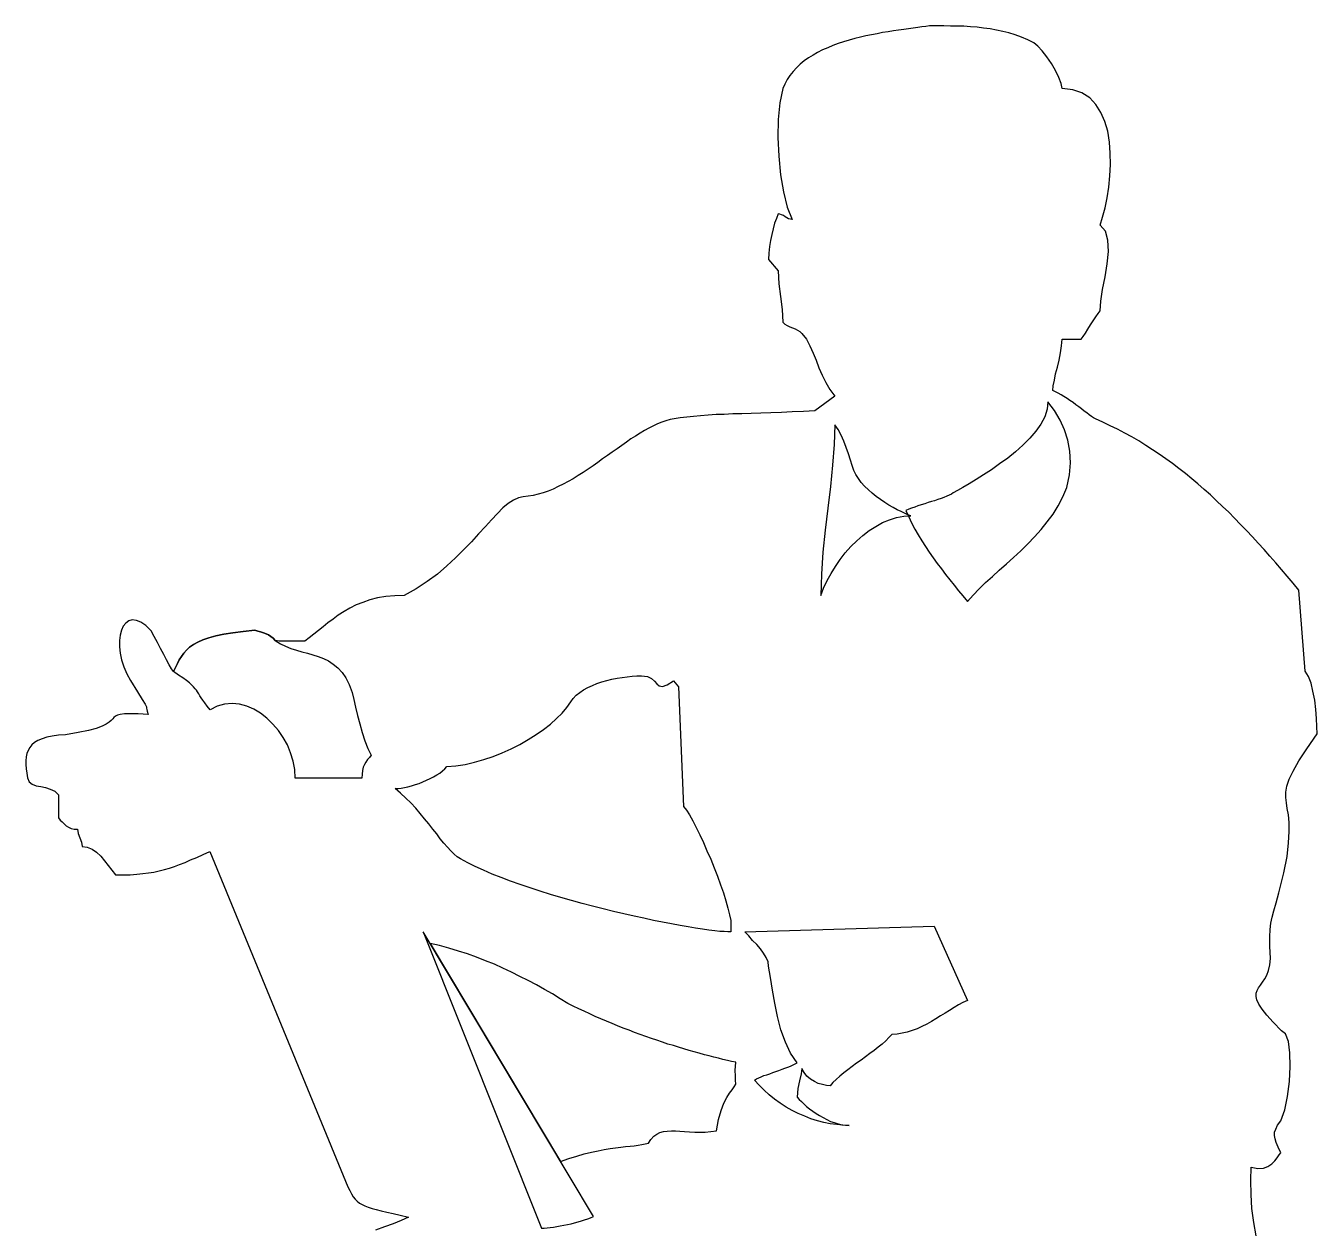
# Model space of a CAD drawing. Extents: x 10857 to 11733, y 5632 to 6906.
# Drawn here: x 10857 to 11670, y 6149 to 6906 of the extents above; entities that cross this region are included whole.
import ezdxf

# ---------------------------------------------------------------- set-up
doc = ezdxf.new("R2010")
doc.units = 0
doc.header["$LTSCALE"] = 1270
doc.header["$MEASUREMENT"] = 0
doc.layers.get('0').update_dxf_attribs({"linetype": 'CONTINUOUS'})

msp = doc.modelspace()

# ---------------------------------------------------------------- linework, layer by layer
at = {"linetype": 'CONTINUOUS'}
for p, q in [((11389.22, 6900.57), (11385.63, 6899.88)), ((11392.67, 6901.26), (11389.22, 6900.57)), ((11396.13, 6901.96), (11392.67, 6901.26)), ((11399.58, 6902.51), (11396.13, 6901.96)), ((11402.9, 6903.06), (11399.58, 6902.51)), ((11406.22, 6903.47), (11402.9, 6903.06)), ((11409.39, 6904.03), (11406.22, 6903.47)), ((11412.44, 6904.44), (11409.39, 6904.03)), ((11415.34, 6904.86), (11412.44, 6904.44)), ((11418.24, 6905.13), (11415.34, 6904.86)), ((11420.87, 6905.55), (11418.24, 6905.13)), ((11423.35, 6905.82), (11420.87, 6905.55)), ((11425.7, 6906.24), (11423.35, 6905.82)), ((11430.13, 6906.24), (11425.7, 6906.24)), ((11434.55, 6906.24), (11430.13, 6906.24)), ((11438.83, 6906.1), (11434.55, 6906.24)), ((11443.12, 6906.1), (11438.83, 6906.1)), ((11447.26, 6905.96), (11443.12, 6906.1)), ((11451.41, 6905.69), (11447.26, 6905.96)), ((11455.55, 6905.41), (11451.41, 6905.69)), ((11459.56, 6904.86), (11455.55, 6905.41)), ((11463.71, 6904.3), (11459.56, 6904.86)), ((11467.72, 6903.61), (11463.71, 6904.3)), ((11471.72, 6902.78), (11467.72, 6903.61)), ((11475.59, 6901.81), (11471.72, 6902.78)), ((11479.6, 6900.57), (11475.59, 6901.81)), ((11483.47, 6899.05), (11479.6, 6900.57)), ((11361.58, 6892.42), (11358.26, 6891.04)), ((11364.76, 6893.8), (11361.58, 6892.42)), ((11368.21, 6895.04), (11364.76, 6893.8)), ((11371.53, 6896.15), (11368.21, 6895.04)), ((11375.12, 6897.26), (11371.53, 6896.15)), ((11378.58, 6898.22), (11375.12, 6897.26)), ((11382.17, 6899.05), (11378.58, 6898.22)), ((11385.63, 6899.88), (11382.17, 6899.05)), ((11487.48, 6897.53), (11483.47, 6899.05)), ((11491.35, 6895.6), (11487.48, 6897.53)), ((11493.83, 6893.53), (11491.35, 6895.6)), ((11496.6, 6890.48), (11493.83, 6893.53)), ((11346.79, 6884.13), (11344.17, 6882.05)), ((11349.42, 6886.06), (11346.79, 6884.13)), ((11352.32, 6887.86), (11349.42, 6886.06)), ((11355.22, 6889.52), (11352.32, 6887.86)), ((11358.26, 6891.04), (11355.22, 6889.52)), ((11499.5, 6886.75), (11496.6, 6890.48)), ((11502.4, 6882.47), (11499.5, 6886.75)), ((11339.75, 6877.49), (11337.81, 6875.01)), ((11341.82, 6879.84), (11339.75, 6877.49)), ((11344.17, 6882.05), (11341.82, 6879.84)), ((11505.03, 6878.05), (11502.4, 6882.47)), ((11507.1, 6873.76), (11505.03, 6878.05)), ((11334.49, 6869.62), (11333.25, 6866.71)), ((11336.02, 6872.38), (11334.49, 6869.62)), ((11337.81, 6875.01), (11336.02, 6872.38)), ((11508.48, 6869.89), (11507.1, 6873.76)), ((11509.03, 6866.71), (11508.48, 6869.89)), ((11333.25, 6866.71), (11331.45, 6857.73)), ((11515.81, 6866.02), (11509.03, 6866.71)), ((11521.47, 6864.09), (11515.81, 6866.02)), ((11526.45, 6860.91), (11521.47, 6864.09)), ((11530.32, 6856.76), (11526.45, 6860.91)), ((11331.45, 6857.73), (11330.48, 6847.37)), ((11533.5, 6851.79), (11530.32, 6856.76)), ((11535.98, 6846.12), (11533.5, 6851.79)), ((11330.48, 6847.37), (11330.21, 6835.9)), ((11537.78, 6839.9), (11535.98, 6846.12)), ((11330.21, 6835.9), (11330.76, 6824.15)), ((11538.89, 6833.13), (11537.78, 6839.9)), ((11539.44, 6826.22), (11538.89, 6833.13)), ((11330.76, 6824.15), (11331.87, 6812.54)), ((11539.16, 6811.85), (11539.58, 6819.04)), ((11539.58, 6819.04), (11539.44, 6826.22)), ((11331.87, 6812.54), (11333.67, 6801.76)), ((11538.47, 6804.8), (11539.16, 6811.85)), ((11537.36, 6798.03), (11538.47, 6804.8)), ((11333.67, 6801.76), (11336.15, 6792.09)), ((11536.12, 6791.67), (11537.36, 6798.03)), ((11330.35, 6787.94), (11329.24, 6785.04)), ((11331.45, 6787.8), (11330.35, 6787.94)), ((11332.56, 6787.39), (11331.45, 6787.8)), ((11333.67, 6786.84), (11332.56, 6787.39)), ((11334.77, 6786.15), (11333.67, 6786.84)), ((11336.15, 6792.09), (11339.19, 6784.35)), ((11534.6, 6785.87), (11536.12, 6791.67)), ((11327.17, 6778.54), (11326.34, 6774.95)), ((11328.13, 6782), (11327.17, 6778.54)), ((11329.24, 6785.04), (11328.13, 6782)), ((11335.87, 6785.46), (11334.77, 6786.15)), ((11336.98, 6784.9), (11335.87, 6785.46)), ((11338.09, 6784.49), (11336.98, 6784.9)), ((11339.19, 6784.35), (11338.09, 6784.49)), ((11532.94, 6780.76), (11534.6, 6785.87)), ((11536.4, 6777.03), (11532.94, 6780.76)), ((11325.51, 6771.22), (11324.96, 6767.35)), ((11326.34, 6774.95), (11325.51, 6771.22)), ((11537.92, 6771.36), (11536.4, 6777.03)), ((11538.2, 6764.31), (11537.92, 6771.36)), ((11324.55, 6763.21), (11324.4, 6759.2)), ((11324.96, 6767.35), (11324.55, 6763.21)), ((11537.36, 6756.57), (11538.2, 6764.31)), ((11324.4, 6759.2), (11330.35, 6752.01)), ((11536.12, 6748.28), (11537.36, 6756.57)), ((11330.35, 6752.01), (11330.76, 6744)), ((11534.6, 6740.4), (11536.12, 6748.28)), ((11330.76, 6744), (11331.87, 6735.98)), ((11533.5, 6732.94), (11534.6, 6740.4)), ((11331.87, 6735.98), (11332.83, 6727.83)), ((11532.94, 6726.86), (11533.5, 6732.94)), ((11332.83, 6727.83), (11333.25, 6719.81)), ((11528.66, 6720.64), (11530.32, 6723.13)), ((11530.32, 6723.13), (11531.7, 6725.2)), ((11531.7, 6725.2), (11532.94, 6726.86)), ((11333.25, 6719.81), (11334.49, 6718.57)), ((11334.49, 6718.57), (11336.02, 6717.74)), ((11336.02, 6717.74), (11337.67, 6716.91)), ((11337.67, 6716.91), (11339.33, 6716.22)), ((11339.33, 6716.22), (11340.99, 6715.53)), ((11340.99, 6715.53), (11342.64, 6714.7)), ((11342.64, 6714.7), (11344.03, 6713.87)), ((11344.03, 6713.87), (11345.27, 6712.63)), ((11523.82, 6712.9), (11525.34, 6715.39)), ((11525.34, 6715.39), (11527, 6718.02)), ((11527, 6718.02), (11528.66, 6720.64)), ((11345.27, 6712.63), (11348.31, 6709.03)), ((11348.31, 6709.03), (11350.38, 6704.89)), ((11508.76, 6704.89), (11509.03, 6709.03)), ((11509.03, 6709.03), (11521.06, 6709.03)), ((11521.06, 6709.03), (11522.3, 6710.69)), ((11522.3, 6710.69), (11523.82, 6712.9)), ((11350.38, 6704.89), (11352.32, 6700.32)), ((11352.32, 6700.32), (11354.26, 6695.77)), ((11507.24, 6695.9), (11508.07, 6700.47)), ((11508.07, 6700.47), (11508.76, 6704.89)), ((11354.26, 6695.77), (11356.05, 6691.07)), ((11356.05, 6691.07), (11358.12, 6686.37)), ((11505.03, 6687.2), (11506.13, 6691.48)), ((11506.13, 6691.48), (11507.24, 6695.9)), ((11358.12, 6686.37), (11360.34, 6681.81)), ((11360.34, 6681.81), (11362.96, 6677.38)), ((11503.51, 6679.73), (11504.2, 6683.33)), ((11504.2, 6683.33), (11505.03, 6687.2)), ((11366, 6673.24), (11353.42, 6663.98)), ((11362.96, 6677.38), (11366, 6673.24)), ((11503.23, 6676.69), (11503.51, 6679.73)), ((11504.89, 6676), (11503.23, 6676.69)), ((11506.69, 6675.03), (11504.89, 6676)), ((11508.48, 6674.07), (11506.69, 6675.03)), ((11510.28, 6672.96), (11508.48, 6674.07)), ((11512.22, 6671.72), (11510.28, 6672.96)), ((11499.64, 6664.95), (11498.12, 6660.25)), ((11500.19, 6669.64), (11499.64, 6664.95)), ((11504.34, 6664.12), (11500.19, 6669.64)), ((11514.01, 6670.48), (11512.22, 6671.72)), ((11515.95, 6669.23), (11514.01, 6670.48)), ((11517.74, 6667.85), (11515.95, 6669.23)), ((11519.54, 6666.47), (11517.74, 6667.85)), ((11521.34, 6665.22), (11519.54, 6666.47)), ((11523, 6663.84), (11521.34, 6665.22)), ((11257.11, 6656.79), (11254.48, 6655.83)), ((11259.73, 6657.76), (11257.11, 6656.79)), ((11262.36, 6658.45), (11259.73, 6657.76)), ((11264.85, 6658.87), (11262.36, 6658.45)), ((11268.72, 6659.56), (11264.85, 6658.87)), ((11272.86, 6660.11), (11268.72, 6659.56)), ((11277.15, 6660.52), (11272.86, 6660.11)), ((11281.57, 6660.94), (11277.15, 6660.52)), ((11286.41, 6661.36), (11281.57, 6660.94)), ((11291.38, 6661.63), (11286.41, 6661.36)), ((11296.49, 6661.77), (11291.38, 6661.63)), ((11301.88, 6662.05), (11296.49, 6661.77)), ((11307.54, 6662.18), (11301.88, 6662.05)), ((11313.49, 6662.32), (11307.54, 6662.18)), ((11319.57, 6662.6), (11313.49, 6662.32)), ((11325.79, 6662.74), (11319.57, 6662.6)), ((11332.42, 6663.02), (11325.79, 6662.74)), ((11339.19, 6663.29), (11332.42, 6663.02)), ((11346.24, 6663.56), (11339.19, 6663.29)), ((11353.42, 6663.98), (11346.24, 6663.56)), ((11498.12, 6660.25), (11495.77, 6655.69)), ((11507.93, 6658.17), (11504.34, 6664.12)), ((11510.69, 6651.96), (11507.93, 6658.17)), ((11524.65, 6662.74), (11523, 6663.84)), ((11526.17, 6661.49), (11524.65, 6662.74)), ((11527.55, 6660.52), (11526.17, 6661.49)), ((11528.8, 6659.56), (11527.55, 6660.52)), ((11530.04, 6658.87), (11528.8, 6659.56)), ((11534.74, 6656.79), (11530.04, 6658.87)), ((11539.44, 6654.59), (11534.74, 6656.79)), ((11243.56, 6649.89), (11240.66, 6648.09)), ((11246.33, 6651.55), (11243.56, 6649.89)), ((11249.09, 6653.06), (11246.33, 6651.55)), ((11251.86, 6654.59), (11249.09, 6653.06)), ((11254.48, 6655.83), (11251.86, 6654.59)), ((11366, 6655.28), (11365.59, 6642.84)), ((11368.21, 6652.24), (11366, 6655.28)), ((11370.01, 6648.78), (11368.21, 6652.24)), ((11371.67, 6644.91), (11370.01, 6648.78)), ((11492.59, 6651.13), (11488.72, 6646.7)), ((11495.77, 6655.69), (11492.59, 6651.13)), ((11512.77, 6645.46), (11510.69, 6651.96)), ((11544, 6652.37), (11539.44, 6654.59)), ((11548.56, 6650.02), (11544, 6652.37)), ((11552.98, 6647.54), (11548.56, 6650.02)), ((11229.05, 6640.07), (11226.01, 6638)), ((11231.96, 6642.28), (11229.05, 6640.07)), ((11234.86, 6644.22), (11231.96, 6642.28)), ((11237.76, 6646.29), (11234.86, 6644.22)), ((11240.66, 6648.09), (11237.76, 6646.29)), ((11365.59, 6642.84), (11364.62, 6629.84)), ((11373.19, 6640.9), (11371.67, 6644.91)), ((11374.57, 6636.89), (11373.19, 6640.9)), ((11484.44, 6642.42), (11479.74, 6638.27)), ((11488.72, 6646.7), (11484.44, 6642.42)), ((11514.01, 6638.55), (11512.77, 6645.46)), ((11557.41, 6645.05), (11552.98, 6647.54)), ((11561.69, 6642.28), (11557.41, 6645.05)), ((11565.97, 6639.52), (11561.69, 6642.28)), ((11219.93, 6633.72), (11216.89, 6631.5)), ((11222.97, 6635.79), (11219.93, 6633.72)), ((11226.01, 6638), (11222.97, 6635.79)), ((11375.82, 6633.03), (11374.57, 6636.89)), ((11376.92, 6629.57), (11375.82, 6633.03)), ((11474.9, 6634.27), (11469.79, 6630.54)), ((11479.74, 6638.27), (11474.9, 6634.27)), ((11514.42, 6631.37), (11514.01, 6638.55)), ((11570.26, 6636.76), (11565.97, 6639.52)), ((11574.4, 6633.85), (11570.26, 6636.76)), ((11578.55, 6630.81), (11574.4, 6633.85)), ((11207.64, 6625.29), (11204.6, 6623.22)), ((11210.81, 6627.22), (11207.64, 6625.29)), ((11213.85, 6629.43), (11210.81, 6627.22)), ((11216.89, 6631.5), (11213.85, 6629.43)), ((11364.62, 6629.84), (11363.24, 6616.44)), ((11378.02, 6626.53), (11376.92, 6629.57)), ((11379.27, 6623.91), (11378.02, 6626.53)), ((11380.93, 6621.42), (11379.27, 6623.91)), ((11459.7, 6623.76), (11455, 6620.72)), ((11464.67, 6626.95), (11459.7, 6623.76)), ((11469.79, 6630.54), (11464.67, 6626.95)), ((11512.07, 6615.75), (11513.73, 6623.76)), ((11513.73, 6623.76), (11514.42, 6631.37)), ((11582.55, 6627.77), (11578.55, 6630.81)), ((11586.7, 6624.6), (11582.55, 6627.77)), ((11590.71, 6621.28), (11586.7, 6624.6)), ((11192.02, 6616.3), (11188.84, 6614.79)), ((11195.06, 6617.83), (11192.02, 6616.3)), ((11198.24, 6619.48), (11195.06, 6617.83)), ((11201.41, 6621.28), (11198.24, 6619.48)), ((11204.6, 6623.22), (11201.41, 6621.28)), ((11363.24, 6616.44), (11361.58, 6602.76)), ((11382.72, 6618.93), (11380.93, 6621.42)), ((11384.8, 6616.58), (11382.72, 6618.93)), ((11387.14, 6614.23), (11384.8, 6616.58)), ((11446.57, 6615.75), (11443.25, 6613.82)), ((11450.58, 6618.1), (11446.57, 6615.75)), ((11455, 6620.72), (11450.58, 6618.1)), ((11509.59, 6609.81), (11512.07, 6615.75)), ((11594.58, 6617.96), (11590.71, 6621.28)), ((11598.59, 6614.51), (11594.58, 6617.96)), ((11163.83, 6607.87), (11160.51, 6605.66)), ((11166.87, 6609.25), (11163.83, 6607.87)), ((11169.91, 6609.94), (11166.87, 6609.25)), ((11173.08, 6610.22), (11169.91, 6609.94)), ((11176.12, 6610.78), (11173.08, 6610.22)), ((11179.31, 6611.47), (11176.12, 6610.78)), ((11182.48, 6612.44), (11179.31, 6611.47)), ((11185.66, 6613.54), (11182.48, 6612.44)), ((11188.84, 6614.79), (11185.66, 6613.54)), ((11389.63, 6612.16), (11387.14, 6614.23)), ((11392.12, 6610.09), (11389.63, 6612.16)), ((11394.75, 6608.15), (11392.12, 6610.09)), ((11397.51, 6606.36), (11394.75, 6608.15)), ((11430.95, 6608.15), (11428.88, 6607.46)), ((11432.89, 6608.84), (11430.95, 6608.15)), ((11434.69, 6609.53), (11432.89, 6608.84)), ((11436.48, 6610.22), (11434.69, 6609.53)), ((11438, 6610.91), (11436.48, 6610.22)), ((11439.38, 6611.6), (11438, 6610.91)), ((11440.63, 6612.29), (11439.38, 6611.6)), ((11443.25, 6613.82), (11440.63, 6612.29)), ((11506.69, 6604.28), (11509.59, 6609.81)), ((11602.45, 6611.05), (11598.59, 6614.51)), ((11606.33, 6607.46), (11602.45, 6611.05)), ((11153.74, 6599.44), (11150.01, 6595.43)), ((11157.19, 6602.9), (11153.74, 6599.44)), ((11160.51, 6605.66), (11157.19, 6602.9)), ((11361.58, 6602.76), (11359.92, 6588.94)), ((11400.14, 6604.7), (11397.51, 6606.36)), ((11402.76, 6603.17), (11400.14, 6604.7)), ((11405.25, 6601.79), (11402.76, 6603.17)), ((11407.74, 6600.69), (11405.25, 6601.79)), ((11409.95, 6599.58), (11407.74, 6600.69)), ((11412.02, 6598.62), (11409.95, 6599.58)), ((11412.57, 6602.07), (11410.78, 6601.38)), ((11410.78, 6601.38), (11412.57, 6597.37)), ((11414.37, 6602.76), (11412.57, 6602.07)), ((11416.31, 6603.45), (11414.37, 6602.76)), ((11418.38, 6604.14), (11416.31, 6603.45)), ((11420.45, 6604.83), (11418.38, 6604.14)), ((11422.66, 6605.52), (11420.45, 6604.83)), ((11424.74, 6606.21), (11422.66, 6605.52)), ((11426.81, 6606.9), (11424.74, 6606.21)), ((11428.88, 6607.46), (11426.81, 6606.9)), ((11503.37, 6599.03), (11506.69, 6604.28)), ((11610.06, 6603.86), (11606.33, 6607.46)), ((11613.92, 6600.13), (11610.06, 6603.86)), ((11617.65, 6596.4), (11613.92, 6600.13)), ((11150.01, 6595.43), (11146.14, 6591.15)), ((11387.7, 6588.66), (11391.84, 6591.29)), ((11391.84, 6591.29), (11396.13, 6593.64)), ((11396.13, 6593.64), (11400.41, 6595.43)), ((11400.41, 6595.43), (11404.84, 6596.82)), ((11404.84, 6596.82), (11409.39, 6597.65)), ((11409.39, 6597.65), (11413.82, 6597.93)), ((11413.82, 6597.93), (11412.02, 6598.62)), ((11412.57, 6597.37), (11414.37, 6593.5)), ((11414.37, 6593.5), (11416.44, 6589.63)), ((11495.91, 6589.22), (11499.78, 6594.05)), ((11499.78, 6594.05), (11503.37, 6599.03)), ((11621.39, 6592.54), (11617.65, 6596.4)), ((11625.12, 6588.66), (11621.39, 6592.54)), ((11141.86, 6586.59), (11137.43, 6581.62)), ((11146.14, 6591.15), (11141.86, 6586.59)), ((11359.92, 6588.94), (11358.54, 6575.12)), ((11379.82, 6582.17), (11383.69, 6585.62)), ((11383.69, 6585.62), (11387.7, 6588.66)), ((11416.44, 6589.63), (11418.52, 6585.9)), ((11418.52, 6585.9), (11420.73, 6582.17)), ((11487.48, 6580.23), (11491.76, 6584.66)), ((11491.76, 6584.66), (11495.91, 6589.22)), ((11628.85, 6584.8), (11625.12, 6588.66)), ((11632.44, 6580.79), (11628.85, 6584.8)), ((11132.59, 6576.64), (11127.35, 6571.53)), ((11137.43, 6581.62), (11132.59, 6576.64)), ((11358.54, 6575.12), (11357.57, 6561.3)), ((11372.63, 6574.57), (11376.09, 6578.57)), ((11376.09, 6578.57), (11379.82, 6582.17)), ((11420.73, 6582.17), (11423.08, 6578.57)), ((11423.08, 6578.57), (11425.43, 6574.98)), ((11478.49, 6571.8), (11483.05, 6575.95)), ((11483.05, 6575.95), (11487.48, 6580.23)), ((11636.17, 6576.64), (11632.44, 6580.79)), ((11639.77, 6572.49), (11636.17, 6576.64)), ((11127.35, 6571.53), (11121.81, 6566.41)), ((11366.42, 6566.14), (11369.46, 6570.42)), ((11369.46, 6570.42), (11372.63, 6574.57)), ((11425.43, 6574.98), (11427.91, 6571.53)), ((11427.91, 6571.53), (11430.54, 6567.94)), ((11430.54, 6567.94), (11433.17, 6564.48)), ((11469.51, 6563.79), (11474.07, 6567.66)), ((11474.07, 6567.66), (11478.49, 6571.8)), ((11643.5, 6568.35), (11639.77, 6572.49)), ((11647.09, 6564.2), (11643.5, 6568.35)), ((11115.88, 6561.3), (11109.38, 6556.6)), ((11121.81, 6566.41), (11115.88, 6561.3)), ((11357.57, 6561.3), (11357.16, 6547.76)), ((11361.16, 6557.16), (11363.65, 6561.72)), ((11363.65, 6561.72), (11366.42, 6566.14)), ((11433.17, 6564.48), (11435.79, 6561.02)), ((11435.79, 6561.02), (11438.42, 6557.57)), ((11460.94, 6555.91), (11465.23, 6559.78)), ((11465.23, 6559.78), (11469.51, 6563.79)), ((11650.68, 6559.92), (11647.09, 6564.2)), ((11654.41, 6555.63), (11650.68, 6559.92)), ((11102.47, 6552.04), (11095.01, 6547.76)), ((11109.38, 6556.6), (11102.47, 6552.04)), ((11357.16, 6547.76), (11358.96, 6552.46)), ((11358.96, 6552.46), (11361.16, 6557.16)), ((11438.42, 6557.57), (11441.18, 6554.25)), ((11441.18, 6554.25), (11443.94, 6550.8)), ((11443.94, 6550.8), (11446.71, 6547.48)), ((11453.07, 6548.04), (11456.8, 6552.04)), ((11456.8, 6552.04), (11460.94, 6555.91)), ((11658.01, 6551.21), (11654.41, 6555.63)), ((11662.02, 6500.22), (11658.01, 6551.21)), ((11068.89, 6543.47), (11064.74, 6541.82)), ((11073.45, 6544.99), (11068.89, 6543.47)), ((11078.28, 6546.24), (11073.45, 6544.99)), ((11083.4, 6547.07), (11078.28, 6546.24)), ((11089.06, 6547.62), (11083.4, 6547.07)), ((11095.01, 6547.76), (11089.06, 6547.62)), ((11446.71, 6547.48), (11449.47, 6544.03)), ((11449.47, 6544.03), (11453.07, 6548.04)), ((11053.55, 6535.32), (11050.23, 6532.97)), ((11057.14, 6537.67), (11053.55, 6535.32)), ((11060.73, 6539.74), (11057.14, 6537.67)), ((11064.74, 6541.82), (11060.73, 6539.74)), ((10918.25, 6528.55), (10917.15, 6525.92)), ((10919.77, 6530.48), (10918.25, 6528.55)), ((10921.71, 6531.87), (10919.77, 6530.48)), ((10923.92, 6532.42), (10921.71, 6531.87)), ((10926.55, 6532.14), (10923.92, 6532.42)), ((10929.31, 6531.04), (10926.55, 6532.14)), ((10932.49, 6528.83), (10929.31, 6531.04)), ((10935.8, 6525.65), (10932.49, 6528.83)), ((11044.01, 6528.13), (11041.11, 6525.79)), ((11047.05, 6530.62), (11044.01, 6528.13)), ((11050.23, 6532.97), (11047.05, 6530.62)), ((10916.32, 6522.88), (10915.9, 6519.43)), ((10915.9, 6519.43), (10915.9, 6515.56)), ((10917.15, 6525.92), (10916.32, 6522.88)), ((10937.74, 6522.05), (10935.8, 6525.65)), ((10939.67, 6518.18), (10937.74, 6522.05)), ((10941.75, 6514.45), (10939.67, 6518.18)), ((10962.34, 6516.94), (10965.1, 6518.46)), ((10965.1, 6518.46), (10962.34, 6516.94)), ((10965.1, 6518.46), (10968.28, 6519.84)), ((10968.28, 6519.84), (10965.1, 6518.46)), ((10968.28, 6519.84), (10972.01, 6521.22)), ((10972.01, 6521.22), (10968.28, 6519.84)), ((10972.01, 6521.22), (10976.43, 6522.33)), ((10976.43, 6522.33), (10972.01, 6521.22)), ((10976.43, 6522.33), (10981.41, 6523.44)), ((10981.41, 6523.44), (10976.43, 6522.33)), ((10981.41, 6523.44), (10987.08, 6524.4)), ((10987.08, 6524.4), (10981.41, 6523.44)), ((10987.08, 6524.4), (10993.71, 6525.23)), ((10993.71, 6525.23), (10987.08, 6524.4)), ((10993.71, 6525.23), (11001.03, 6525.92)), ((11001.03, 6525.92), (10993.71, 6525.23)), ((11001.03, 6525.92), (11002.97, 6525.37)), ((11002.97, 6525.37), (11001.03, 6525.92)), ((11002.97, 6525.37), (11004.63, 6524.96)), ((11004.63, 6524.96), (11002.97, 6525.37)), ((11004.63, 6524.96), (11006.42, 6524.4)), ((11006.42, 6524.4), (11004.63, 6524.96)), ((11006.42, 6524.4), (11008.08, 6523.71)), ((11008.08, 6523.71), (11006.42, 6524.4)), ((11008.08, 6523.71), (11009.6, 6523.02)), ((11009.6, 6523.02), (11008.08, 6523.71)), ((11009.6, 6523.02), (11011.12, 6522.05)), ((11011.12, 6522.05), (11009.6, 6523.02)), ((11011.12, 6522.05), (11012.5, 6520.95)), ((11012.5, 6520.95), (11011.12, 6522.05)), ((11012.5, 6520.95), (11013.88, 6519.43)), ((11013.88, 6519.43), (11012.5, 6520.95)), ((11013.88, 6519.43), (11017.07, 6517.35)), ((11016.37, 6519.15), (11013.88, 6519.43)), ((11018.58, 6519.01), (11016.37, 6519.15)), ((11020.8, 6519.01), (11018.58, 6519.01)), ((11023.01, 6519.01), (11020.8, 6519.01)), ((11025.08, 6519.01), (11023.01, 6519.01)), ((11027.43, 6519.01), (11025.08, 6519.01)), ((11029.78, 6519.15), (11027.43, 6519.01)), ((11032.4, 6519.15), (11029.78, 6519.15)), ((11035.31, 6521.22), (11032.4, 6519.15)), ((11038.21, 6523.44), (11035.31, 6521.22)), ((11041.11, 6525.79), (11038.21, 6523.44)), ((10915.9, 6515.56), (10916.32, 6511.55)), ((10916.32, 6511.55), (10917.15, 6507.27)), ((10943.68, 6510.72), (10941.75, 6514.45)), ((10945.48, 6507.27), (10943.68, 6510.72)), ((10954.88, 6509.48), (10956.26, 6511.55)), ((10956.26, 6511.55), (10954.88, 6509.48)), ((10956.26, 6511.55), (10958.05, 6513.49)), ((10958.05, 6513.49), (10956.26, 6511.55)), ((10958.05, 6513.49), (10959.99, 6515.28)), ((10959.99, 6515.28), (10958.05, 6513.49)), ((10959.99, 6515.28), (10962.34, 6516.94)), ((10962.34, 6516.94), (10959.99, 6515.28)), ((11017.07, 6517.35), (11020.38, 6515.83)), ((11020.38, 6515.83), (11023.7, 6514.45)), ((11023.7, 6514.45), (11027.15, 6513.35)), ((11027.15, 6513.35), (11030.61, 6512.38)), ((11030.61, 6512.38), (11034.06, 6511.41)), ((11034.06, 6511.41), (11037.52, 6510.45)), ((11037.52, 6510.45), (11040.97, 6509.34)), ((10917.15, 6507.27), (10918.53, 6502.98)), ((10918.53, 6502.98), (10920.47, 6498.56)), ((10947.14, 6504.23), (10945.48, 6507.27)), ((10948.66, 6501.74), (10947.14, 6504.23)), ((10949.9, 6499.94), (10951.14, 6502.57)), ((10951.14, 6502.57), (10949.9, 6499.94)), ((10951.14, 6502.57), (10952.25, 6504.92)), ((10952.25, 6504.92), (10951.14, 6502.57)), ((10952.25, 6504.92), (10953.49, 6507.27)), ((10953.49, 6507.27), (10952.25, 6504.92)), ((10953.49, 6507.27), (10954.88, 6509.48)), ((10954.88, 6509.48), (10953.49, 6507.27)), ((11040.97, 6509.34), (11044.15, 6508.1)), ((11044.15, 6508.1), (11047.33, 6506.58)), ((11047.33, 6506.58), (11050.37, 6504.64)), ((11050.37, 6504.64), (11053.27, 6502.29)), ((11053.27, 6502.29), (11055.9, 6499.39)), ((10920.47, 6498.56), (10922.81, 6494.28)), ((10922.81, 6494.28), (10927.24, 6487.23)), ((10949.9, 6499.94), (10948.66, 6501.74)), ((10953.08, 6497.73), (10949.9, 6499.94)), ((10955.7, 6495.93), (10953.08, 6497.73)), ((10957.92, 6494.28), (10955.7, 6495.93)), ((10959.85, 6492.76), (10957.92, 6494.28)), ((11055.9, 6499.39), (11058.25, 6495.93)), ((11058.25, 6495.93), (11060.46, 6491.79)), ((11219.38, 6493.45), (11222.56, 6494.28)), ((11222.56, 6494.28), (11225.74, 6495.1)), ((11225.74, 6495.1), (11229.05, 6495.8)), ((11229.05, 6495.8), (11232.24, 6496.21)), ((11232.24, 6496.21), (11235.41, 6496.63)), ((11235.41, 6496.63), (11238.45, 6497.04)), ((11238.45, 6497.04), (11241.49, 6497.18)), ((11241.49, 6497.18), (11244.4, 6497.32)), ((11244.4, 6497.32), (11248.13, 6496.76)), ((11248.13, 6496.76), (11250.75, 6495.52)), ((11250.75, 6495.52), (11252.55, 6493.86)), ((11252.55, 6493.86), (11254.07, 6492.2)), ((11260.43, 6491.51), (11264.57, 6494.14)), ((11264.57, 6494.14), (11267.75, 6490.27)), ((11664.09, 6496.9), (11662.02, 6500.22)), ((11665.75, 6492.62), (11664.09, 6496.9)), ((10927.24, 6487.23), (10930.14, 6482.39)), ((10961.23, 6491.51), (10959.85, 6492.76)), ((10962.48, 6490.27), (10961.23, 6491.51)), ((10963.44, 6489.16), (10962.48, 6490.27)), ((10964.27, 6488.2), (10963.44, 6489.16)), ((10964.96, 6487.09), (10964.27, 6488.2)), ((10965.79, 6485.98), (10964.96, 6487.09)), ((10966.48, 6484.74), (10965.79, 6485.98)), ((11060.46, 6491.79), (11062.26, 6486.81)), ((11062.26, 6486.81), (11063.36, 6482.39)), ((11203.35, 6485.02), (11205.56, 6486.81)), ((11205.56, 6486.81), (11207.91, 6488.47)), ((11207.91, 6488.47), (11210.54, 6489.99)), ((11210.54, 6489.99), (11213.44, 6491.24)), ((11213.44, 6491.24), (11216.34, 6492.48)), ((11216.34, 6492.48), (11219.38, 6493.45)), ((11254.07, 6492.2), (11255.59, 6490.96)), ((11255.59, 6490.96), (11257.52, 6490.55)), ((11257.52, 6490.55), (11260.43, 6491.51)), ((11267.75, 6490.27), (11270.79, 6415.09)), ((11666.99, 6487.5), (11665.75, 6492.62)), ((11668.1, 6481.84), (11666.99, 6487.5)), ((10930.14, 6482.39), (10931.94, 6479.49)), ((10931.94, 6479.49), (10932.76, 6477.83)), ((10932.76, 6477.83), (10932.9, 6476.86)), ((10967.31, 6483.36), (10966.48, 6484.74)), ((10968.28, 6481.84), (10967.31, 6483.36)), ((10969.52, 6480.18), (10968.28, 6481.84)), ((10971.04, 6478.11), (10969.52, 6480.18)), ((10972.84, 6475.89), (10971.04, 6478.11)), ((10977.4, 6478.11), (10972.84, 6475.89)), ((10981.96, 6479.35), (10977.4, 6478.11)), ((10986.66, 6479.77), (10981.96, 6479.35)), ((10991.36, 6479.35), (10986.66, 6479.77)), ((10995.92, 6478.11), (10991.36, 6479.35)), ((11000.34, 6476.17), (10995.92, 6478.11)), ((11063.36, 6482.39), (11064.46, 6477.55)), ((11064.46, 6477.55), (11065.71, 6472.3)), ((11197.41, 6477.42), (11199.9, 6480.87)), ((11199.9, 6480.87), (11201.41, 6483.08)), ((11201.41, 6483.08), (11203.35, 6485.02)), ((11668.79, 6476.03), (11668.1, 6481.84)), ((10911.62, 6470.09), (10910.65, 6469.12)), ((10912.31, 6471.06), (10911.62, 6470.09)), ((10913.28, 6471.89), (10912.31, 6471.06)), ((10914.52, 6472.44), (10913.28, 6471.89)), ((10916.32, 6472.99), (10914.52, 6472.44)), ((10918.94, 6473.27), (10916.32, 6472.99)), ((10922.67, 6473.27), (10918.94, 6473.27)), ((10927.51, 6473.27), (10922.67, 6473.27)), ((10933.87, 6472.85), (10927.51, 6473.27)), ((10932.9, 6476.86), (10933.04, 6476.03)), ((10933.04, 6476.03), (10933.18, 6474.93)), ((10933.18, 6474.93), (10933.87, 6472.85)), ((11004.63, 6473.69), (11000.34, 6476.17)), ((11008.63, 6470.65), (11004.63, 6473.69)), ((11012.37, 6466.91), (11008.63, 6470.65)), ((11065.71, 6472.3), (11067.09, 6467.05)), ((11187.05, 6466.91), (11190.91, 6470.37)), ((11190.91, 6470.37), (11194.37, 6473.82)), ((11194.37, 6473.82), (11197.41, 6477.42)), ((11669.2, 6470.37), (11668.79, 6476.03)), ((11669.48, 6465.26), (11669.2, 6470.37)), ((10889.92, 6461.52), (10881.77, 6460.14)), ((10896.28, 6462.91), (10889.92, 6461.52)), ((10901.26, 6464.15), (10896.28, 6462.91)), ((10904.85, 6465.53), (10901.26, 6464.15)), ((10907.47, 6466.77), (10904.85, 6465.53)), ((10909.41, 6468.02), (10907.47, 6466.77)), ((10910.65, 6469.12), (10909.41, 6468.02)), ((11015.82, 6462.91), (11012.37, 6466.91)), ((11018.86, 6458.48), (11015.82, 6462.91)), ((11067.09, 6467.05), (11068.61, 6461.66)), ((11068.61, 6461.66), (11070.27, 6456.41)), ((11178.06, 6460.28), (11182.62, 6463.46)), ((11182.62, 6463.46), (11187.05, 6466.91)), ((11669.62, 6460.69), (11669.48, 6465.26)), ((10860.77, 6453.79), (10859.38, 6452.13)), ((10862.42, 6455.3), (10860.77, 6453.79)), ((10864.5, 6456.55), (10862.42, 6455.3)), ((10867.12, 6457.65), (10864.5, 6456.55)), ((10870.02, 6458.62), (10867.12, 6457.65)), ((10873.48, 6459.31), (10870.02, 6458.62)), ((10877.35, 6459.87), (10873.48, 6459.31)), ((10881.77, 6460.14), (10877.35, 6459.87)), ((11021.49, 6453.79), (11018.86, 6458.48)), ((11023.56, 6448.81), (11021.49, 6453.79)), ((11070.27, 6456.41), (11072.07, 6451.57)), ((11162.45, 6451.3), (11167.84, 6454.06)), ((11167.84, 6454.06), (11173.08, 6457.1)), ((11173.08, 6457.1), (11178.06, 6460.28)), ((11663.12, 6451.3), (11669.62, 6460.69)), ((10857.17, 6446.18), (10856.89, 6443.83)), ((10857.58, 6448.4), (10857.17, 6446.18)), ((10858.42, 6450.33), (10857.58, 6448.4)), ((10859.38, 6452.13), (10858.42, 6450.33)), ((11025.08, 6443.56), (11023.56, 6448.81)), ((11073.17, 6445.91), (11071.93, 6444.52)), ((11072.07, 6451.57), (11074.28, 6447.29)), ((11074.28, 6447.29), (11073.17, 6445.91)), ((11145.17, 6444.52), (11151.11, 6446.46)), ((11151.11, 6446.46), (11156.78, 6448.81)), ((11156.78, 6448.81), (11162.45, 6451.3)), ((11658.15, 6443.7), (11663.12, 6451.3)), ((10856.89, 6443.83), (10856.89, 6441.35)), ((10856.89, 6441.35), (10857.17, 6438.72)), ((10857.17, 6438.72), (10857.45, 6435.96)), ((11026.19, 6438.31), (11025.08, 6443.56)), ((11026.46, 6432.92), (11026.19, 6438.31)), ((11068.75, 6437.62), (11068.47, 6435.4)), ((11069.3, 6439.69), (11068.75, 6437.62)), ((11070.13, 6441.48), (11069.3, 6439.69)), ((11070.96, 6443.01), (11070.13, 6441.48)), ((11071.93, 6444.52), (11070.96, 6443.01)), ((11117.39, 6436.09), (11119.05, 6437.48)), ((11119.05, 6437.48), (11120.57, 6438.72)), ((11120.57, 6438.72), (11121.81, 6440.1)), ((11121.81, 6440.1), (11127.62, 6440.66)), ((11127.62, 6440.66), (11133.43, 6441.48)), ((11133.43, 6441.48), (11139.36, 6442.87)), ((11139.36, 6442.87), (11145.17, 6444.52)), ((11652.07, 6432.23), (11654.56, 6437.34)), ((11654.56, 6437.34), (11658.15, 6443.7)), ((10857.45, 6435.96), (10857.86, 6433.05)), ((10857.86, 6433.05), (10858.97, 6430.57)), ((10858.97, 6430.57), (10860.9, 6429.05)), ((10860.9, 6429.05), (10863.39, 6428.08)), ((11068.34, 6432.78), (11026.46, 6432.92)), ((11068.47, 6435.4), (11068.34, 6432.78)), ((11099.71, 6428.08), (11102.06, 6428.77)), ((11102.06, 6428.77), (11104.41, 6429.6)), ((11104.41, 6429.6), (11106.75, 6430.57)), ((11106.75, 6430.57), (11109.1, 6431.54)), ((11109.1, 6431.54), (11111.31, 6432.64)), ((11111.31, 6432.64), (11113.53, 6433.74)), ((11113.53, 6433.74), (11115.46, 6434.85)), ((11115.46, 6434.85), (11117.39, 6436.09)), ((11650.55, 6427.8), (11652.07, 6432.23)), ((10863.39, 6428.08), (10866.29, 6427.53)), ((10866.29, 6427.53), (10869.2, 6426.97)), ((10869.2, 6426.97), (10872.24, 6426)), ((10872.24, 6426), (10875.13, 6424.62)), ((10875.13, 6424.62), (10877.48, 6422.27)), ((10877.48, 6422.27), (10877.48, 6407.91)), ((11089.34, 6426.28), (11091.14, 6426.42)), ((11092.79, 6423.38), (11089.34, 6426.28)), ((11091.14, 6426.42), (11093.07, 6426.56)), ((11096.11, 6420.34), (11092.79, 6423.38)), ((11093.07, 6426.56), (11095.14, 6426.97)), ((11095.14, 6426.97), (11097.36, 6427.39)), ((11097.36, 6427.39), (11099.71, 6428.08)), ((11649.86, 6420.62), (11649.99, 6424.07)), ((11650.27, 6417.3), (11649.86, 6420.62)), ((11649.99, 6424.07), (11650.55, 6427.8)), ((11099.29, 6417.3), (11096.11, 6420.34)), ((11102.33, 6413.99), (11099.29, 6417.3)), ((11105.1, 6410.67), (11102.33, 6413.99)), ((11270.79, 6415.09), (11272.59, 6412.74)), ((11272.59, 6412.74), (11274.52, 6409.7)), ((11650.83, 6413.71), (11650.27, 6417.3)), ((11651.52, 6409.7), (11650.83, 6413.71)), ((10877.48, 6407.91), (10878.59, 6406.52)), ((10878.59, 6406.52), (10879.83, 6405.28)), ((10879.83, 6405.28), (10881.08, 6404.03)), ((11107.86, 6407.35), (11105.1, 6410.67)), ((11110.49, 6404.17), (11107.86, 6407.35)), ((11274.52, 6409.7), (11276.59, 6405.97)), ((11276.59, 6405.97), (11278.81, 6401.82)), ((11651.93, 6405), (11651.52, 6409.7)), ((11652.07, 6399.2), (11651.93, 6405)), ((10881.08, 6404.03), (10882.32, 6402.93)), ((10882.32, 6402.93), (10883.84, 6402.1)), ((10883.84, 6402.1), (10885.5, 6401.27)), ((10885.5, 6401.27), (10887.3, 6400.86)), ((10887.3, 6400.86), (10889.37, 6400.72)), ((10889.37, 6400.72), (10889.79, 6397.95)), ((10889.79, 6397.95), (10890.89, 6395.33)), ((11112.97, 6400.86), (11110.49, 6404.17)), ((11115.46, 6397.82), (11112.97, 6400.86)), ((11117.67, 6394.78), (11115.46, 6397.82)), ((11278.81, 6401.82), (11281.02, 6397.26)), ((11281.02, 6397.26), (11283.37, 6392.43)), ((11651.65, 6392.15), (11652.07, 6399.2)), ((10890.89, 6395.33), (10891.99, 6392.56)), ((10891.99, 6392.56), (10892.41, 6389.94)), ((10892.41, 6389.94), (10895.59, 6389.52)), ((10895.59, 6389.52), (10898.63, 6388.14)), ((10898.63, 6388.14), (10901.39, 6386.2)), ((11120.02, 6392.01), (11117.67, 6394.78)), ((11122.23, 6389.52), (11120.02, 6392.01)), ((11124.31, 6387.17), (11122.23, 6389.52)), ((11283.37, 6392.43), (11285.58, 6387.17)), ((11650.68, 6383.58), (11651.65, 6392.15)), ((10901.39, 6386.2), (10904.02, 6383.72)), ((10904.02, 6383.72), (10906.37, 6380.82)), ((10906.37, 6380.82), (10908.72, 6377.92)), ((10957.09, 6379.85), (10960.54, 6381.37)), ((10960.54, 6381.37), (10964.41, 6383.03)), ((10964.41, 6383.03), (10968.42, 6384.82)), ((10968.42, 6384.82), (10972.7, 6386.76)), ((10972.7, 6386.76), (11059.49, 6175.74)), ((11126.38, 6385.1), (11124.31, 6387.17)), ((11128.45, 6383.44), (11126.38, 6385.1)), ((11130.52, 6382.06), (11128.45, 6383.44)), ((11135.08, 6379.58), (11130.52, 6382.06)), ((11285.58, 6387.17), (11287.93, 6381.92)), ((11287.93, 6381.92), (11290.14, 6376.53)), ((11648.61, 6373.22), (11650.68, 6383.58)), ((10908.72, 6377.92), (10911.07, 6374.88)), ((10911.07, 6374.88), (10913.28, 6371.97)), ((10913.28, 6371.97), (10918.12, 6371.97)), ((10918.12, 6371.97), (10922.54, 6372.11)), ((10922.54, 6372.11), (10926.68, 6372.39)), ((10926.68, 6372.39), (10930.55, 6372.8)), ((10930.55, 6372.8), (10934.15, 6373.22)), ((10934.15, 6373.22), (10937.46, 6373.77)), ((10937.46, 6373.77), (10940.78, 6374.46)), ((10940.78, 6374.46), (10944.1, 6375.29)), ((10944.1, 6375.29), (10947.27, 6376.26)), ((10947.27, 6376.26), (10950.45, 6377.23)), ((10950.45, 6377.23), (10953.63, 6378.47)), ((10953.63, 6378.47), (10957.09, 6379.85)), ((11139.78, 6377.23), (11135.08, 6379.58)), ((11145.03, 6374.88), (11139.78, 6377.23)), ((11150.42, 6372.53), (11145.03, 6374.88)), ((11156.09, 6370.31), (11150.42, 6372.53)), ((11290.14, 6376.53), (11292.21, 6371.15)), ((11645.57, 6360.78), (11648.61, 6373.22)), ((11161.89, 6368.11), (11156.09, 6370.31)), ((11167.97, 6365.89), (11161.89, 6368.11)), ((11174.33, 6363.82), (11167.97, 6365.89)), ((11180.69, 6361.75), (11174.33, 6363.82)), ((11292.21, 6371.15), (11294.14, 6365.76)), ((11294.14, 6365.76), (11295.94, 6360.64)), ((11187.18, 6359.68), (11180.69, 6361.75)), ((11193.68, 6357.74), (11187.18, 6359.68)), ((11200.31, 6355.8), (11193.68, 6357.74)), ((11206.95, 6354.01), (11200.31, 6355.8)), ((11295.94, 6360.64), (11297.46, 6355.67)), ((11297.46, 6355.67), (11298.7, 6351.1)), ((11643.78, 6354.42), (11645.57, 6360.78)), ((11213.58, 6352.35), (11206.95, 6354.01)), ((11220.21, 6350.55), (11213.58, 6352.35)), ((11226.85, 6349.03), (11220.21, 6350.55)), ((11233.34, 6347.51), (11226.85, 6349.03)), ((11239.7, 6345.99), (11233.34, 6347.51)), ((11298.7, 6351.1), (11299.8, 6346.96)), ((11641.29, 6345.44), (11642.4, 6349.45)), ((11642.4, 6349.45), (11643.78, 6354.42)), ((11245.78, 6344.75), (11239.7, 6345.99)), ((11251.86, 6343.36), (11245.78, 6344.75)), ((11257.66, 6342.26), (11251.86, 6343.36)), ((11263.33, 6341.16), (11257.66, 6342.26)), ((11268.72, 6340.19), (11263.33, 6341.16)), ((11273.69, 6339.22), (11268.72, 6340.19)), ((11299.8, 6346.96), (11300.5, 6343.23)), ((11300.5, 6343.23), (11300.5, 6336.18)), ((11309.48, 6336.18), (11428.6, 6339.78)), ((11428.6, 6339.78), (11449.47, 6293.06)), ((11640.05, 6337.7), (11640.46, 6341.71)), ((11640.46, 6341.71), (11641.29, 6345.44)), ((11214.13, 6156.94), (11107.03, 6336.18)), ((11107.03, 6336.18), (11181.38, 6149.76)), ((11278.39, 6338.53), (11273.69, 6339.22)), ((11282.81, 6337.84), (11278.39, 6338.53)), ((11286.82, 6337.28), (11282.81, 6337.84)), ((11290.55, 6336.87), (11286.82, 6337.28)), ((11293.72, 6336.46), (11290.55, 6336.87)), ((11296.49, 6336.32), (11293.72, 6336.46)), ((11298.7, 6336.18), (11296.49, 6336.32)), ((11300.5, 6336.18), (11298.7, 6336.18)), ((11311.83, 6333.55), (11309.48, 6336.18)), ((11314.32, 6330.79), (11311.83, 6333.55)), ((11639.77, 6333), (11640.05, 6337.7)), ((11639.9, 6327.2), (11639.77, 6333)), ((11111.45, 6328.85), (11111.45, 6328.72)), ((11117.26, 6327.47), (11111.45, 6328.85)), ((11111.45, 6328.72), (11193.4, 6191.63)), ((11123.2, 6325.81), (11117.26, 6327.47)), ((11129.14, 6324.02), (11123.2, 6325.81)), ((11134.94, 6322.22), (11129.14, 6324.02)), ((11316.94, 6328.16), (11314.32, 6330.79)), ((11319.29, 6325.4), (11316.94, 6328.16)), ((11321.23, 6322.77), (11319.29, 6325.4)), ((11640.32, 6319.46), (11639.9, 6327.2)), ((11140.61, 6320.15), (11134.94, 6322.22)), ((11146.28, 6317.94), (11140.61, 6320.15)), ((11151.8, 6315.73), (11146.28, 6317.94)), ((11157.19, 6313.24), (11151.8, 6315.73)), ((11322.89, 6320.01), (11321.23, 6322.77)), ((11323.99, 6317.38), (11322.89, 6320.01)), ((11324.4, 6314.62), (11323.99, 6317.38)), ((11639.08, 6311.86), (11639.9, 6315.31)), ((11639.9, 6315.31), (11640.32, 6319.46)), ((11162.58, 6310.75), (11157.19, 6313.24)), ((11167.84, 6308.13), (11162.58, 6310.75)), ((11173.08, 6305.5), (11167.84, 6308.13)), ((11325.51, 6307.44), (11324.4, 6314.62)), ((11326.75, 6299.56), (11325.51, 6307.44)), ((11636.59, 6306.6), (11637.97, 6308.95)), ((11637.97, 6308.95), (11639.08, 6311.86)), ((11178.2, 6302.74), (11173.08, 6305.5)), ((11183.31, 6299.83), (11178.2, 6302.74)), ((11188.29, 6297.07), (11183.31, 6299.83)), ((11328.28, 6291.27), (11326.75, 6299.56)), ((11631.2, 6297.48), (11631.75, 6299.28)), ((11631.75, 6299.28), (11632.72, 6300.94)), ((11632.72, 6300.94), (11633.97, 6302.6)), ((11633.97, 6302.6), (11635.21, 6304.4)), ((11635.21, 6304.4), (11636.59, 6306.6)), ((11193.26, 6294.03), (11188.29, 6297.07)), ((11198.1, 6291.13), (11193.26, 6294.03)), ((11201.41, 6289.47), (11198.1, 6291.13)), ((11330.07, 6282.84), (11328.28, 6291.27)), ((11446.71, 6291.68), (11443.94, 6290.16)), ((11449.47, 6293.06), (11446.71, 6291.68)), ((11631.2, 6295.55), (11631.2, 6297.48)), ((11631.62, 6293.34), (11631.2, 6295.55)), ((11632.86, 6290.71), (11631.62, 6293.34)), ((11634.93, 6287.54), (11632.86, 6290.71)), ((11204.87, 6287.81), (11201.41, 6289.47)), ((11208.33, 6286.16), (11204.87, 6287.81)), ((11211.78, 6284.5), (11208.33, 6286.16)), ((11215.23, 6282.97), (11211.78, 6284.5)), ((11218.83, 6281.46), (11215.23, 6282.97)), ((11332.14, 6274.54), (11330.07, 6282.84)), ((11432.61, 6283.25), (11429.71, 6281.46)), ((11435.52, 6284.91), (11432.61, 6283.25)), ((11438.28, 6286.7), (11435.52, 6284.91)), ((11441.18, 6288.51), (11438.28, 6286.7)), ((11443.94, 6290.16), (11441.18, 6288.51)), ((11637.97, 6283.66), (11634.93, 6287.54)), ((11641.98, 6279.24), (11637.97, 6283.66)), ((11222.28, 6279.93), (11218.83, 6281.46)), ((11225.88, 6278.42), (11222.28, 6279.93)), ((11229.33, 6277.04), (11225.88, 6278.42)), ((11232.93, 6275.65), (11229.33, 6277.04)), ((11236.52, 6274.27), (11232.93, 6275.65)), ((11334.91, 6266.8), (11332.14, 6274.54)), ((11417.83, 6275.23), (11414.78, 6273.99)), ((11420.87, 6276.62), (11417.83, 6275.23)), ((11423.91, 6278.14), (11420.87, 6276.62)), ((11426.81, 6279.66), (11423.91, 6278.14)), ((11429.71, 6281.46), (11426.81, 6279.66)), ((11647.09, 6273.85), (11641.98, 6279.24)), ((11239.97, 6272.89), (11236.52, 6274.27)), ((11243.56, 6271.65), (11239.97, 6272.89)), ((11247.16, 6270.26), (11243.56, 6271.65)), ((11250.61, 6269.15), (11247.16, 6270.26)), ((11254.07, 6267.91), (11250.61, 6269.15)), ((11257.52, 6266.8), (11254.07, 6267.91)), ((11260.98, 6265.56), (11257.52, 6266.8)), ((11338.22, 6259.76), (11334.91, 6266.8)), ((11398.06, 6267.64), (11395.85, 6265.56)), ((11400.14, 6269.71), (11398.06, 6267.64)), ((11401.93, 6271.65), (11400.14, 6269.71)), ((11405.25, 6271.78), (11401.93, 6271.65)), ((11408.43, 6272.34), (11405.25, 6271.78)), ((11411.61, 6273.03), (11408.43, 6272.34)), ((11414.78, 6273.99), (11411.61, 6273.03)), ((11649.72, 6272.06), (11647.09, 6273.85)), ((11651.52, 6267.22), (11649.72, 6272.06)), ((11652.48, 6260.03), (11651.52, 6267.22)), ((11264.43, 6264.6), (11260.98, 6265.56)), ((11267.75, 6263.49), (11264.43, 6264.6)), ((11271.07, 6262.52), (11267.75, 6263.49)), ((11274.38, 6261.56), (11271.07, 6262.52)), ((11277.56, 6260.59), (11274.38, 6261.56)), ((11280.74, 6259.76), (11277.56, 6260.59)), ((11283.92, 6258.79), (11280.74, 6259.76)), ((11286.96, 6258.1), (11283.92, 6258.79)), ((11289.86, 6257.27), (11286.96, 6258.1)), ((11342.37, 6253.82), (11338.22, 6259.76)), ((11388.11, 6259.62), (11385.35, 6257.55)), ((11390.74, 6261.56), (11388.11, 6259.62)), ((11393.37, 6263.63), (11390.74, 6261.56)), ((11395.85, 6265.56), (11393.37, 6263.63)), ((11652.62, 6251.33), (11652.48, 6260.03)), ((11292.76, 6256.58), (11289.86, 6257.27)), ((11295.66, 6255.89), (11292.76, 6256.58)), ((11298.42, 6255.2), (11295.66, 6255.89)), ((11301.05, 6254.64), (11298.42, 6255.2)), ((11303.68, 6254.09), (11301.05, 6254.64)), ((11303.4, 6248.98), (11303.68, 6254.09)), ((11332.83, 6249.67), (11334.63, 6250.36)), ((11334.63, 6250.36), (11336.43, 6251.05)), ((11336.43, 6251.05), (11338.09, 6251.74)), ((11338.09, 6251.74), (11339.75, 6252.44)), ((11339.75, 6252.44), (11341.13, 6253.13)), ((11341.13, 6253.13), (11342.37, 6253.82)), ((11345.27, 6250.09), (11344.86, 6246.77)), ((11346.65, 6247.6), (11345.27, 6250.09)), ((11376.92, 6251.47), (11374.29, 6249.4)), ((11379.68, 6253.54), (11376.92, 6251.47)), ((11382.59, 6255.48), (11379.68, 6253.54)), ((11385.35, 6257.55), (11382.59, 6255.48)), ((11652.21, 6241.93), (11652.62, 6251.33)), ((11303.54, 6245.52), (11303.4, 6248.98)), ((11303.54, 6242.76), (11303.54, 6245.52)), ((11303.68, 6240.27), (11303.54, 6242.76)), ((11315.56, 6242.9), (11316.81, 6243.59)), ((11318.46, 6239.58), (11315.56, 6242.9)), ((11316.81, 6243.59), (11318.19, 6244.28)), ((11318.19, 6244.28), (11319.7, 6244.97)), ((11319.7, 6244.97), (11321.36, 6245.66)), ((11321.36, 6245.66), (11323.16, 6246.21)), ((11323.16, 6246.21), (11325.09, 6246.91)), ((11325.09, 6246.91), (11327.03, 6247.6)), ((11327.03, 6247.6), (11328.97, 6248.29)), ((11328.97, 6248.29), (11330.9, 6248.98)), ((11330.9, 6248.98), (11332.83, 6249.67)), ((11343.89, 6242.48), (11342.79, 6237.51)), ((11344.86, 6246.77), (11343.89, 6242.48)), ((11348.45, 6245.39), (11346.65, 6247.6)), ((11350.66, 6243.45), (11348.45, 6245.39)), ((11353.15, 6242.07), (11350.66, 6243.45)), ((11355.64, 6240.82), (11353.15, 6242.07)), ((11366.97, 6243.31), (11364.89, 6241.38)), ((11369.18, 6245.39), (11366.97, 6243.31)), ((11371.67, 6247.46), (11369.18, 6245.39)), ((11374.29, 6249.4), (11371.67, 6247.46)), ((11650.96, 6232.54), (11652.21, 6241.93)), ((11298.01, 6231.85), (11299.8, 6234.61)), ((11299.8, 6234.61), (11301.46, 6236.82)), ((11301.46, 6236.82), (11302.71, 6238.62)), ((11302.71, 6238.62), (11303.68, 6240.27)), ((11321.5, 6236.54), (11318.46, 6239.58)), ((11324.82, 6233.65), (11321.5, 6236.54)), ((11328.13, 6230.88), (11324.82, 6233.65)), ((11342.79, 6237.51), (11342.37, 6232.12)), ((11358.26, 6240), (11355.64, 6240.82)), ((11360.75, 6239.44), (11358.26, 6240)), ((11363.1, 6239.31), (11360.75, 6239.44)), ((11364.89, 6241.38), (11363.1, 6239.31)), ((11294.42, 6223.69), (11296.22, 6228.26)), ((11296.22, 6228.26), (11298.01, 6231.85)), ((11331.73, 6228.26), (11328.13, 6230.88)), ((11335.46, 6225.91), (11331.73, 6228.26)), ((11339.19, 6223.83), (11335.46, 6225.91)), ((11342.37, 6232.12), (11343.61, 6230.74)), ((11343.61, 6230.74), (11344.99, 6229.36)), ((11344.99, 6229.36), (11346.52, 6227.84)), ((11346.52, 6227.84), (11348.31, 6226.32)), ((11348.31, 6226.32), (11350.11, 6224.8)), ((11649.17, 6224.11), (11650.96, 6232.54)), ((11291.52, 6210.98), (11292.9, 6218.03)), ((11292.9, 6218.03), (11294.42, 6223.69)), ((11343.06, 6221.9), (11339.19, 6223.83)), ((11347.07, 6220.1), (11343.06, 6221.9)), ((11350.94, 6218.58), (11347.07, 6220.1)), ((11350.11, 6224.8), (11352.18, 6223.28)), ((11355.08, 6217.34), (11350.94, 6218.58)), ((11352.18, 6223.28), (11354.26, 6221.9)), ((11354.26, 6221.9), (11356.46, 6220.52)), ((11356.46, 6220.52), (11358.68, 6219.27)), ((11358.68, 6219.27), (11361.03, 6218.03)), ((11361.03, 6218.03), (11363.38, 6216.92)), ((11646.82, 6217.2), (11649.17, 6224.11)), ((11253.93, 6208.91), (11256, 6209.87)), ((11256, 6209.87), (11258.22, 6210.56)), ((11258.22, 6210.56), (11260.56, 6210.84)), ((11260.56, 6210.84), (11263.19, 6210.98)), ((11263.19, 6210.98), (11265.82, 6210.98)), ((11265.82, 6210.98), (11268.58, 6210.71)), ((11268.58, 6210.71), (11271.48, 6210.56)), ((11271.48, 6210.56), (11274.66, 6210.29)), ((11274.66, 6210.29), (11277.84, 6210.15)), ((11277.84, 6210.15), (11281.02, 6210.01)), ((11281.02, 6210.01), (11284.47, 6210.01)), ((11284.47, 6210.01), (11287.93, 6210.43)), ((11287.93, 6210.43), (11291.52, 6210.98)), ((11359.09, 6216.23), (11355.08, 6217.34)), ((11363.1, 6215.4), (11359.09, 6216.23)), ((11367.24, 6214.85), (11363.1, 6215.4)), ((11363.38, 6216.92), (11365.73, 6216.1)), ((11365.73, 6216.1), (11368.21, 6215.26)), ((11371.12, 6214.44), (11367.24, 6214.85)), ((11368.21, 6215.26), (11370.56, 6214.71)), ((11370.56, 6214.71), (11372.77, 6214.44)), ((11375.12, 6214.29), (11371.12, 6214.44)), ((11372.77, 6214.44), (11375.12, 6214.29)), ((11642.67, 6208.08), (11642.81, 6210.01)), ((11642.81, 6210.01), (11643.5, 6212.09)), ((11643.5, 6212.09), (11644.74, 6214.44)), ((11644.74, 6214.44), (11646.82, 6217.2)), ((11234.31, 6201.03), (11237.21, 6201.31)), ((11237.21, 6201.31), (11239.83, 6201.58)), ((11239.83, 6201.58), (11242.32, 6201.86)), ((11242.32, 6201.86), (11244.67, 6202.28)), ((11244.67, 6202.28), (11246.75, 6202.69)), ((11246.75, 6202.69), (11248.82, 6203.24)), ((11248.82, 6203.24), (11250.34, 6205.59)), ((11250.34, 6205.59), (11252.14, 6207.52)), ((11252.14, 6207.52), (11253.93, 6208.91)), ((11643.09, 6205.87), (11642.67, 6208.08)), ((11643.91, 6203.52), (11643.09, 6205.87)), ((11645.16, 6200.62), (11643.91, 6203.52)), ((11193.4, 6191.63), (11198.65, 6193.57)), ((11198.65, 6193.57), (11203.63, 6195.09)), ((11203.63, 6195.09), (11208.33, 6196.47)), ((11208.33, 6196.47), (11212.88, 6197.58)), ((11212.88, 6197.58), (11217.03, 6198.4)), ((11217.03, 6198.4), (11220.9, 6199.24)), ((11220.9, 6199.24), (11224.63, 6199.78)), ((11224.63, 6199.78), (11228.09, 6200.34)), ((11228.09, 6200.34), (11231.27, 6200.62)), ((11231.27, 6200.62), (11234.31, 6201.03)), ((11642.94, 6192.05), (11644.47, 6193.98)), ((11644.47, 6193.98), (11645.71, 6195.78)), ((11646.68, 6197.16), (11645.16, 6200.62)), ((11645.71, 6195.78), (11646.68, 6197.16)), ((11627.89, 6179.75), (11628.16, 6188.18)), ((11628.16, 6188.18), (11632.31, 6187.35)), ((11632.31, 6187.35), (11635.76, 6187.49)), ((11635.76, 6187.49), (11638.66, 6188.46)), ((11638.66, 6188.46), (11641.01, 6190.11)), ((11641.01, 6190.11), (11642.94, 6192.05)), ((11628.02, 6170.91), (11627.89, 6179.75)), ((11059.49, 6175.74), (11060.73, 6173.39)), ((11060.73, 6173.39), (11061.84, 6171.32)), ((11061.84, 6171.32), (11062.95, 6169.52)), ((11062.95, 6169.52), (11064.19, 6168)), ((11628.58, 6162.06), (11628.02, 6170.91)), ((11064.19, 6168), (11065.43, 6166.62)), ((11065.43, 6166.62), (11066.95, 6165.52)), ((11066.95, 6165.52), (11068.47, 6164.55)), ((11068.47, 6164.55), (11070.27, 6163.72)), ((11070.27, 6163.72), (11072.34, 6162.89)), ((11072.34, 6162.89), (11074.83, 6162.06)), ((11074.83, 6162.06), (11077.46, 6161.37)), ((11077.46, 6161.37), (11080.63, 6160.54)), ((11080.63, 6160.54), (11084.09, 6159.85)), ((11629.68, 6153.21), (11628.58, 6162.06)), ((11088.09, 6152.39), (11082.71, 6150.45)), ((11084.09, 6159.85), (11088.09, 6158.88)), ((11088.09, 6158.88), (11092.52, 6157.91)), ((11093.07, 6154.46), (11088.09, 6152.39)), ((11092.52, 6157.91), (11097.63, 6156.67)), ((11097.63, 6156.67), (11093.07, 6154.46)), ((11197.82, 6151.97), (11200.03, 6152.52)), ((11200.03, 6152.52), (11202.25, 6153.08)), ((11202.25, 6153.08), (11204.45, 6153.63)), ((11204.45, 6153.63), (11206.53, 6154.32)), ((11206.53, 6154.32), (11208.6, 6155.01)), ((11208.6, 6155.01), (11210.54, 6155.56)), ((11210.54, 6155.56), (11212.34, 6156.25)), ((11212.34, 6156.25), (11214.13, 6156.94)), ((11631.2, 6144.93), (11629.68, 6153.21)), ((11082.71, 6150.45), (11077.04, 6148.38)), ((11181.38, 6149.76), (11183.17, 6149.76)), ((11183.17, 6149.76), (11184.97, 6149.9)), ((11184.97, 6149.9), (11186.9, 6150.17)), ((11186.9, 6150.17), (11188.98, 6150.31)), ((11188.98, 6150.31), (11191.05, 6150.73)), ((11191.05, 6150.73), (11193.26, 6151.14)), ((11193.26, 6151.14), (11195.48, 6151.55)), ((11195.48, 6151.55), (11197.82, 6151.97))]:
    msp.add_line(p, q, dxfattribs=at)

doc.saveas('drawing.dxf')
